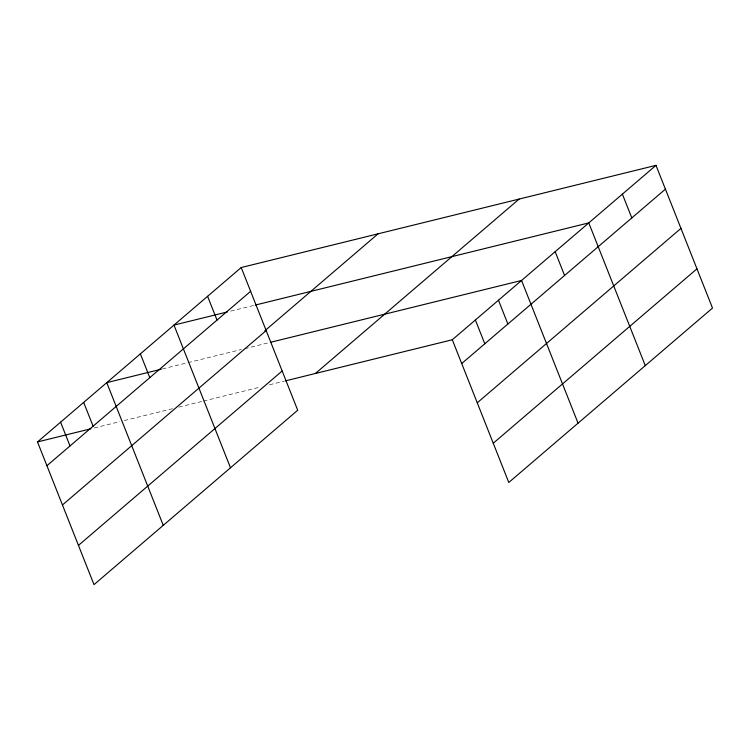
<?xml version="1.0" encoding="UTF-8"?>
<svg xmlns="http://www.w3.org/2000/svg" width="750" height="750" viewBox="0 0 750 750"><rect width="100%" height="100%" fill="white"/><g stroke="black" fill="none" stroke-linecap="round" stroke-linejoin="round"><path stroke-width="0.56" stroke-dasharray="3.75 2.81" d="M230.738 311.109L254.109 305.353M162.403 368.934L186.891 362.906M187.997 362.634L241.416 349.472M244.762 348.647L269.381 342.581M94.256 427.959L119.85 421.65M124.303 420.553L173.269 408.497M178.856 407.119L202.369 401.325M203.484 401.053L260.569 386.991M269.522 384.778L284.072 381.197"/><path stroke-width="1.12" d="M241.209 267.534L297.703 410.241L94.003 584.644L37.5 441.938L241.209 267.534L655.997 165.356L712.5 308.062L508.791 482.466L452.297 339.759L655.997 165.356M46.922 465.722L250.622 291.328M264.872 330.75L378.084 233.822M62.456 504.966L266.166 330.572M78.459 545.4L282.169 370.997M315.413 373.481L519.122 199.078M461.709 363.544L665.419 189.15M477.253 402.787L680.953 228.394M493.256 443.222L696.966 268.819M227.4 311.934L173.981 325.087L230.484 467.794M255.225 305.081L588.778 222.909L645.281 365.616M161.287 369.206L106.762 382.641L163.256 525.347M270.506 342.309L521.55 280.463L578.053 423.169M37.5 441.938L90.919 428.775M285.188 380.925L452.297 339.759M622.388 194.138L631.809 217.922M555.169 251.691L564.581 275.475M498.469 300.225L507.881 324.019M475.378 319.997L484.8 343.781M207.591 296.316L217.012 320.1M140.372 353.869L149.794 377.653M83.672 402.403L93.094 426.197M60.591 422.175L70.003 445.959"/></g></svg>
